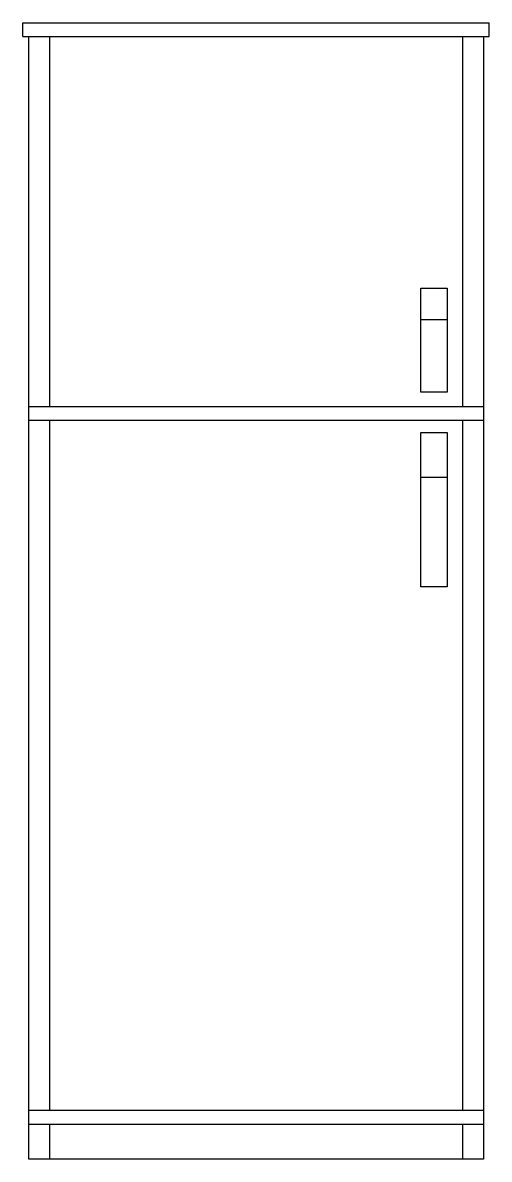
# Model space of a CAD drawing. Header units: millimetres. Extents: x -9 to 660, y 0 to 1631.
import ezdxf

# ---------------------------------------------------------------- set-up
doc = ezdxf.new("R2010")
doc.units = ezdxf.units.MM

msp = doc.modelspace()

# ---------------------------------------------------------------- linework, layer by layer
at = {"color": 7}
for p, q in [((-8.8, 1631.1), (660.2, 1631.1)), ((-8.8, 1611.1), (-8.8, 1631.1)), ((660.2, 1611.1), (660.2, 1631.1)), ((-8.8, 1611.1), (660.2, 1611.1)), ((0, 0), (0, 1611.1)), ((30, 1080.5), (30, 1611.1)), ((621.7, 1611.1), (621.7, 1080.5)), ((651.7, 1611.1), (651.7, 0)), ((562.1, 1250.2), (599.9, 1250.2)), ((562.1, 1101.1), (562.1, 1250.2)), ((599.9, 1250.2), (599.9, 1101.1)), ((562.1, 1205), (599.9, 1205)), ((599.9, 1101.1), (562.1, 1101.1)), ((0, 1080.5), (651.7, 1080.5)), ((0, 1060.5), (651.7, 1060.5)), ((30, 70), (30, 1060.5)), ((621.7, 1060.5), (621.7, 70)), ((562.1, 821.7), (562.1, 1042.9)), ((562.1, 1042.9), (599.9, 1042.9)), ((599.9, 1042.9), (599.9, 821.7)), ((562.1, 978.7), (599.9, 978.7)), ((599.9, 821.7), (562.1, 821.7)), ((651.7, 70), (0, 70)), ((651.7, 50), (0, 50)), ((30, 0), (30, 50)), ((621.7, 50), (621.7, 0)), ((651.7, 0), (0, 0))]:
    msp.add_line(p, q, dxfattribs=at)

doc.saveas('drawing.dxf')
